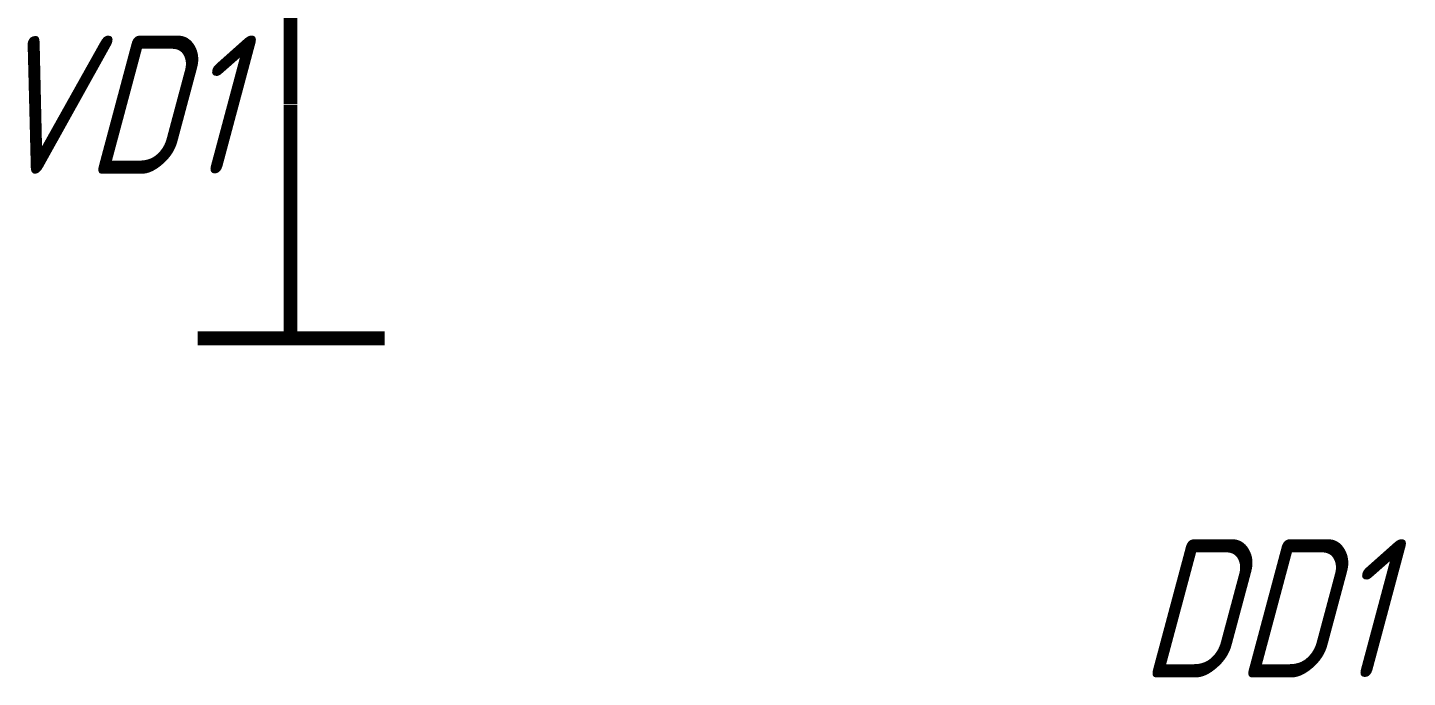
# Model space of a CAD drawing. Header units: millimetres. Extents: x 101 to 942, y 57 to 651.
# Drawn here: x 269.44 to 299.44, y 151.35 to 165.46 of the extents above; entities that cross this region are included whole.
import ezdxf

# ---------------------------------------------------------------- set-up
doc = ezdxf.new("R2010")
doc.units = ezdxf.units.MM
doc.header["$LTSCALE"] = 0.5
doc.layers.add('Sheet', color=255, linetype='Continuous')
doc.styles.add('GOST type A0', font='', dxfattribs={"oblique": 15, "height": 3.5})
doc.styles.get('GOST type A0').set_extended_font_data('GOST type A')

msp = doc.modelspace()

# ---------------------------------------------------------------- linework, layer by layer
at = {"layer": 'Sheet', "color": 7, "const_width": 0.3}
for points in [[(280.158, 203.796), (275.158, 203.796), (275.158, 193.792), (275.158, 166.282), (275.158, 163.797)], [(275.158, 163.782), (275.158, 158.718)], [(273.139, 158.718), (277.207, 158.718)]]:
    msp.add_lwpolyline(points, dxfattribs=at)

# ---------------------------------------------------------------- texts
at = {"layer": 'Sheet', "color": 7, "style": 'GOST type A0', "oblique": 15}
for s, p in [('VD1', (268.512, 162.29)), ('DD1', (293.605, 151.355))]:
    msp.add_text(s, height=3, dxfattribs=at).set_placement(p)

doc.saveas('drawing.dxf')
